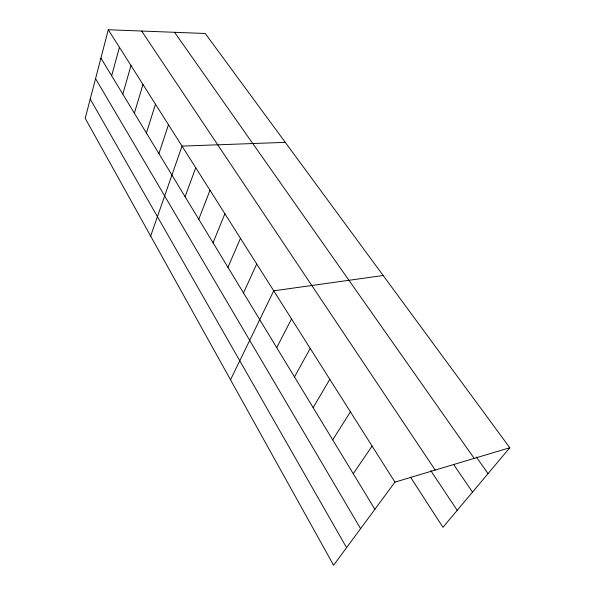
<?xml version="1.0" encoding="UTF-8"?>
<svg xmlns="http://www.w3.org/2000/svg" width="595" height="595" viewBox="0 0 595 595"><rect width="100%" height="100%" fill="white"/><g stroke="black" fill="none" stroke-linecap="round" stroke-linejoin="round"><path stroke-width="0.89" d="M108.297 29.75L85.219 118.316L333.579 565.25L394.946 482.121L509.781 447.73L205.23 33.484L108.297 29.75L394.946 482.121M111.652 75.781L119.424 47.31M122.801 94.136L130.974 65.539M134.373 113.199L142.986 84.49M146.4 133.012L155.481 104.207M158.91 153.614L168.482 124.727M150.661 236.081L182.025 146.102L285.28 142.361M185.09 196.729L195.725 167.723M198.782 219.287L210.005 190.259M213.055 242.797L224.903 213.769M227.945 267.319L240.462 238.32M243.481 292.911L256.72 263.979M230.525 379.803L273.73 290.821L383.165 275.5M276.712 347.636L291.543 318.935M294.495 376.933L310.218 348.41M313.134 407.635L329.823 379.342M332.702 439.854L350.425 411.859M353.252 473.709L372.106 446.072M509.781 447.73L442.963 527.311L410.557 477.242M476.298 456.953L488.049 473.613M174.573 32.309L474.185 458.388M453.479 464.308L472.519 492.11M141.647 31.037L435.213 470.057M430.773 470.615L457.205 510.354M100.912 58.087L374.872 509.313M95.564 78.614L360.592 528.658M90.232 99.082L346.573 547.653"/></g></svg>
